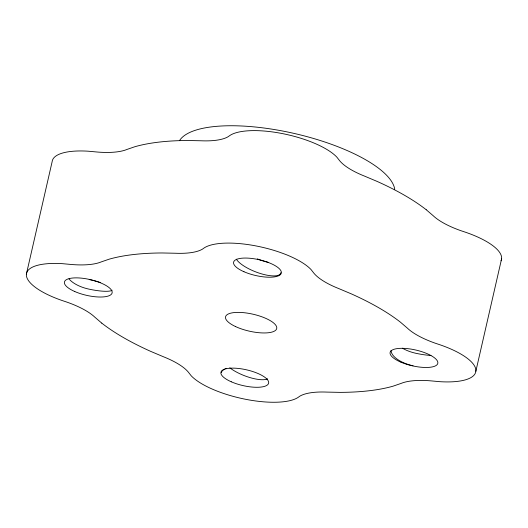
<?xml version="1.0" encoding="UTF-8"?>
<svg xmlns="http://www.w3.org/2000/svg" width="528" height="528" viewBox="0 0 528 528"><rect width="100%" height="100%" fill="white"/><g stroke="black" fill="none" stroke-linecap="round" stroke-linejoin="round"><path stroke-width="0.79" d="M26.4 274.065L52.16 161.594A58.905 19.47 12.9 0 1 88.341 151.213L96.994 152.005A55.572 18.368 12.9 0 0 126.918 149.457L134.884 146.718A177.824 58.773 12.9 0 1 187.948 140.507L201.115 140.778A55.572 18.368 12.9 0 0 228.274 136.633L229.357 135.854A58.905 19.47 12.9 0 1 282.612 133.63A58.905 19.47 12.9 0 1 336.857 157.159L339.649 160.717A55.572 18.368 12.9 0 0 364.558 176.121L377.15 181.434A177.824 58.773 12.9 0 1 426.235 209.741M475.84 371.283L501.6 258.812M426.235 209.741L433.178 215.701A55.572 18.368 12.9 0 0 461.076 230.756L463.973 231.719A58.905 19.47 12.9 0 1 501.052 260.779M101.765 323.136L94.822 317.17A55.572 18.368 12.9 0 0 66.924 302.122L64.027 301.158A58.905 19.47 12.9 0 1 26.36 275.101A58.905 19.47 12.9 0 1 62.581 263.683L71.234 264.475A55.572 18.368 12.9 0 0 101.158 261.928L109.131 259.189A177.824 58.773 12.9 0 1 162.188 252.971L175.355 253.242A55.572 18.368 12.9 0 0 202.514 249.104L203.597 248.325A58.905 19.47 12.9 0 1 256.852 246.101A58.905 19.47 12.9 0 1 311.104 269.63L313.889 273.187A55.572 18.368 12.9 0 0 338.798 288.592L351.391 293.905A177.824 58.773 12.9 0 1 400.475 322.212L407.418 328.172A55.572 18.368 12.9 0 0 435.316 343.226L438.214 344.19A58.905 19.47 12.9 0 1 475.88 370.247A58.905 19.47 12.9 0 1 439.659 381.665L431.006 380.873A55.572 18.368 12.9 0 0 401.082 383.414L393.116 386.159A177.824 58.773 12.9 0 1 340.052 392.37L326.885 392.099A55.572 18.368 12.9 0 0 299.726 396.238L298.643 397.023A58.905 19.47 12.9 0 1 245.388 399.247A58.905 19.47 12.9 0 1 191.143 375.718L188.351 372.154A55.572 18.368 12.9 0 0 163.442 356.756L150.85 351.443A177.824 58.773 12.9 0 1 101.765 323.136M179.685 140.369A111.137 36.736 12.9 0 1 293.878 133.373A111.137 36.736 12.9 0 1 394.726 189.229M112.094 290.215A24.169 4.712 12.6 0 1 88.803 289.1A24.169 11.108 13.2 0 1 69.016 278.916M89.192 279.536A24.169 4.712 12.6 0 1 100.505 282.579M267.65 378.853A24.169 7.795 21.4 0 1 229.792 367.818M221.41 372.643A24.169 8.026 4.4 0 1 224.842 369.052M225.661 368.683A24.169 8.026 4.4 0 1 226.558 368.339M430.96 355.443A24.169 4.712 12.6 0 1 415.912 353.298A24.169 11.108 13.2 0 1 402.395 348.19M413.054 365.785A24.169 11.108 13.2 0 1 391.07 350.374M268.528 262.416A24.169 7.795 21.4 0 1 257.288 258.878M280.837 272.679A24.169 7.795 21.4 0 1 260.806 273.643A24.169 7.795 21.4 0 1 236.353 259.189M243.943 271.715A24.453 8.078 12.9 0 0 281.285 273.108A24.453 8.078 12.9 0 0 247.144 258.086A24.453 8.078 12.9 0 0 243.943 271.715M400.442 361.97A24.453 8.078 12.9 0 0 437.791 363.37A24.453 8.078 12.9 0 0 403.649 348.348A24.453 8.078 12.9 0 0 400.442 361.97M231.264 381.784A24.453 8.078 12.9 0 0 268.613 383.183A24.453 8.078 12.9 0 0 234.472 368.161A24.453 8.078 12.9 0 0 231.264 381.784M74.765 291.522A24.453 8.078 12.9 0 0 112.108 292.921A24.453 8.078 12.9 0 0 77.966 277.9A24.453 8.078 12.9 0 0 74.765 291.522M235.455 326.522A26.255 8.679 12.9 0 0 276.56 329.01A26.255 8.679 12.9 0 0 241.355 312.484A26.255 8.679 12.9 0 0 235.455 326.522"/></g></svg>
